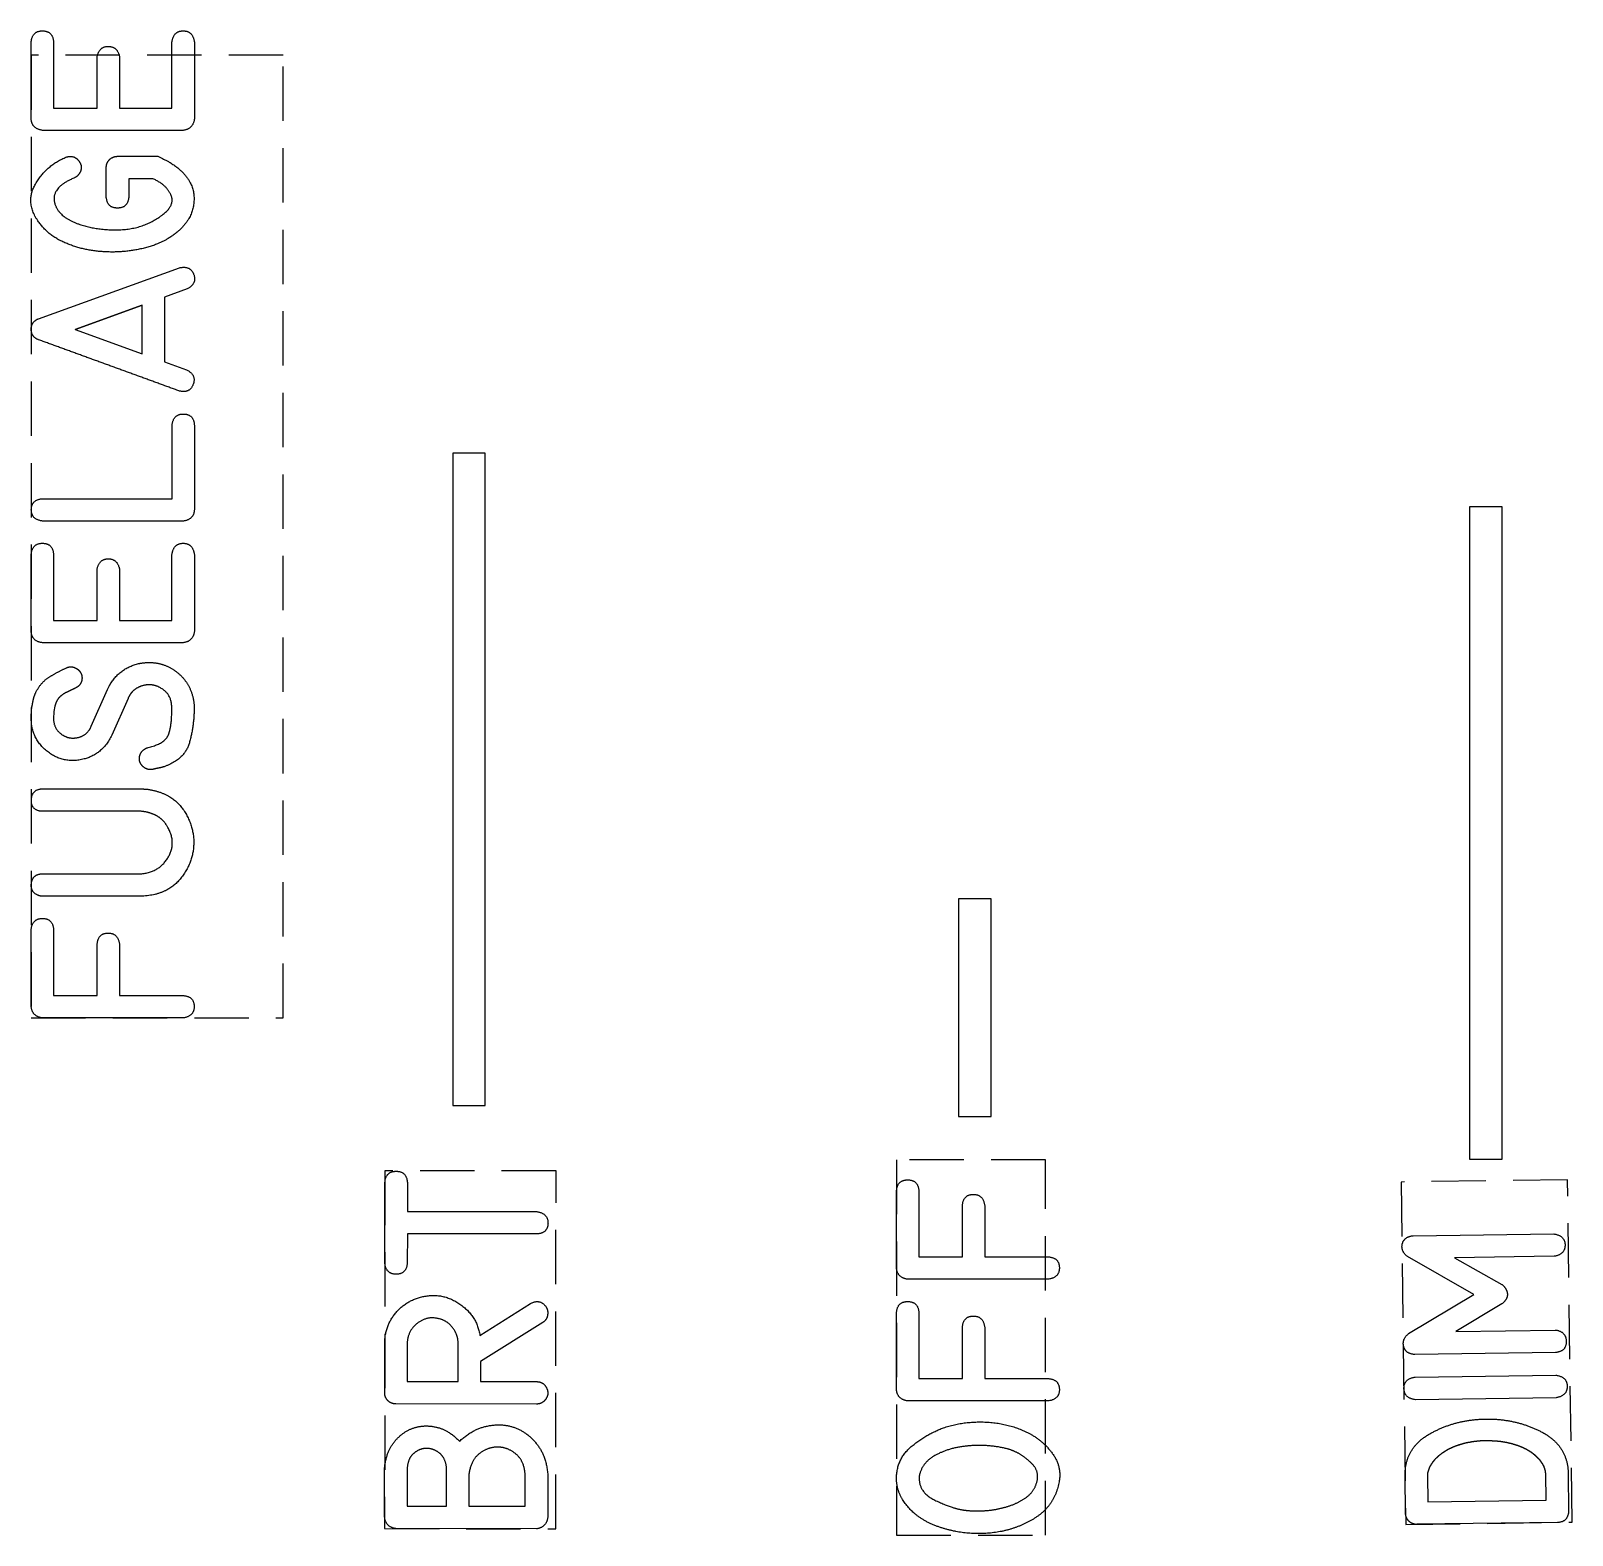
# Model space of a CAD drawing. Header units: millimetres. Extents: x -18.5 to 17.7, y -32.3 to 26.7.
# Drawn here: x -15.53 to -1.36, y 12.74 to 26.58 of the extents above; entities that cross this region are included whole.
import ezdxf

# ---------------------------------------------------------------- set-up
doc = ezdxf.new("R2010")
doc.units = ezdxf.units.MM
doc.linetypes.add('DASHED', pattern=[0.75, 0.5, -0.25])
doc.layers.get('0').update_dxf_attribs({"linetype": 'CONTINUOUS'})

msp = doc.modelspace()

# ---------------------------------------------------------------- linework, layer by layer
for p, q in [((-15.524, 25.766), (-15.524, 26.474)), ((-15.319, 26.474), (-15.319, 25.867)), ((-14.23, 25.867), (-14.23, 26.474)), ((-14.024, 26.474), (-14.024, 25.766)), ((-14.919, 25.867), (-14.919, 26.33)), ((-14.711, 26.33), (-14.711, 25.867)), ((-15.319, 25.867), (-14.919, 25.867)), ((-14.711, 25.867), (-14.23, 25.867)), ((-14.128, 25.662), (-15.421, 25.662)), ((-15.244, 25.397), (-15.232, 25.402)), ((-15.232, 25.402), (-15.222, 25.407)), ((-15.222, 25.407), (-15.211, 25.413)), ((-14.731, 25.423), (-14.36, 25.423)), ((-14.36, 25.423), (-14.341, 25.414)), ((-14.341, 25.414), (-14.329, 25.409)), ((-14.329, 25.409), (-14.318, 25.404)), ((-14.318, 25.404), (-14.307, 25.398)), ((-14.307, 25.398), (-14.296, 25.392)), ((-14.296, 25.392), (-14.285, 25.387)), ((-14.285, 25.387), (-14.274, 25.381)), ((-14.274, 25.381), (-14.263, 25.375)), ((-14.834, 25.05), (-14.834, 25.32)), ((-14.405, 25.217), (-14.628, 25.217)), ((-14.628, 25.217), (-14.628, 25.043)), ((-14.389, 25.209), (-14.405, 25.217)), ((-14.834, 25.043), (-14.834, 25.05)), ((-14.832, 25.036), (-14.834, 25.043)), ((-14.628, 25.043), (-14.629, 25.036)), ((-15.456, 23.929), (-14.162, 24.398)), ((-14.09, 24.204), (-14.3, 24.129)), ((-14.3, 24.129), (-14.3, 23.532)), ((-14.505, 24.054), (-15.12, 23.831)), ((-15.12, 23.831), (-14.505, 24.054)), ((-14.505, 23.607), (-14.505, 24.054)), ((-15.12, 23.831), (-14.505, 23.607)), ((-14.3, 23.532), (-14.095, 23.459)), ((-14.228, 22.274), (-14.229, 22.95)), ((-14.024, 22.949), (-14.024, 22.172)), ((-15.42, 22.274), (-14.228, 22.274)), ((-14.125, 22.068), (-15.42, 22.068)), ((-15.524, 21.053), (-15.524, 21.761)), ((-15.319, 21.761), (-15.319, 21.154)), ((-14.23, 21.154), (-14.23, 21.761)), ((-14.024, 21.761), (-14.024, 21.053)), ((-14.919, 21.154), (-14.919, 21.617)), ((-14.711, 21.617), (-14.711, 21.154)), ((-15.319, 21.154), (-14.919, 21.154)), ((-14.711, 21.154), (-14.23, 21.154)), ((-14.128, 20.949), (-15.421, 20.949)), ((-14.811, 20.544), (-14.804, 20.556)), ((-14.972, 20.181), (-14.822, 20.52)), ((-14.822, 20.52), (-14.817, 20.531)), ((-14.817, 20.531), (-14.811, 20.544)), ((-14.634, 20.437), (-14.783, 20.098)), ((-15.524, 20.258), (-15.521, 20.338)), ((-15.316, 20.318), (-15.319, 20.25)), ((-15.308, 20.365), (-15.316, 20.318)), ((-14.979, 20.165), (-14.975, 20.173)), ((-14.975, 20.173), (-14.972, 20.181)), ((-14.783, 20.098), (-14.789, 20.087)), ((-14.456, 19.984), (-14.45, 19.986)), ((-15.421, 19.605), (-14.518, 19.605)), ((-14.518, 19.605), (-14.504, 19.605)), ((-14.518, 19.399), (-15.421, 19.399)), ((-15.421, 18.824), (-14.518, 18.824)), ((-14.518, 18.618), (-15.421, 18.618)), ((-14.504, 18.618), (-14.518, 18.618)), ((-15.524, 17.602), (-15.524, 18.311)), ((-15.318, 18.309), (-15.318, 17.704)), ((-14.917, 17.704), (-14.917, 18.176)), ((-14.712, 18.176), (-14.712, 17.704)), ((-15.318, 17.704), (-14.917, 17.704)), ((-14.712, 17.704), (-14.128, 17.704)), ((-14.128, 17.498), (-15.42, 17.498)), ((-12.273, 15.244), (-12.272, 15.987)), ((-12.066, 15.986), (-12.066, 15.718)), ((-7.569, 15.199), (-7.569, 15.908)), ((-7.364, 15.906), (-7.364, 15.301)), ((-6.963, 15.301), (-6.963, 15.773)), ((-6.758, 15.773), (-6.758, 15.301)), ((-12.066, 15.718), (-10.876, 15.717)), ((-12.066, 15.512), (-12.067, 15.243)), ((-10.876, 15.511), (-12.066, 15.512)), ((-2.819, 15.495), (-1.527, 15.512)), ((-1.524, 15.306), (-2.438, 15.293)), ((-7.364, 15.301), (-6.963, 15.301)), ((-6.758, 15.301), (-6.174, 15.301)), ((-2.261, 14.955), (-2.871, 15.303)), ((-2.438, 15.293), (-2.005, 15.048)), ((-6.174, 15.095), (-7.465, 15.095)), ((-2.861, 14.595), (-2.261, 14.955)), ((-11.399, 14.577), (-10.933, 14.871)), ((-7.569, 14.08), (-7.569, 14.788)), ((-7.364, 14.787), (-7.364, 14.181)), ((-2.003, 14.87), (-2.427, 14.615)), ((-10.822, 14.697), (-11.393, 14.337)), ((-6.963, 14.181), (-6.963, 14.654)), ((-6.758, 14.654), (-6.758, 14.181)), ((-2.427, 14.615), (-1.515, 14.628)), ((-12.274, 14.05), (-12.274, 14.505)), ((-12.067, 14.515), (-12.067, 14.154)), ((-11.599, 14.154), (-11.599, 14.504)), ((-11.401, 14.591), (-11.399, 14.577)), ((-11.393, 14.337), (-11.393, 14.154)), ((-1.512, 14.421), (-2.805, 14.403)), ((-7.364, 14.181), (-6.963, 14.181)), ((-6.758, 14.181), (-6.174, 14.181)), ((-2.802, 14.195), (-1.508, 14.213)), ((-12.067, 14.154), (-11.599, 14.154)), ((-11.393, 14.154), (-10.878, 14.153)), ((-10.878, 13.947), (-12.172, 13.948)), ((-6.174, 13.976), (-7.465, 13.976)), ((-1.505, 14.005), (-2.799, 13.987)), ((-12.275, 12.905), (-12.275, 13.359)), ((-12.067, 13.359), (-12.067, 13.008)), ((-11.706, 13.007), (-11.706, 13.361)), ((-11.5, 13.302), (-11.5, 13.007)), ((-10.983, 13.007), (-10.983, 13.293)), ((-10.775, 13.293), (-10.776, 12.903)), ((-10.775, 13.295), (-10.775, 13.293)), ((-2.889, 12.941), (-2.894, 13.286)), ((-2.687, 13.289), (-2.684, 13.047)), ((-1.598, 13.062), (-1.601, 13.304)), ((-1.394, 13.306), (-1.39, 12.962)), ((-2.684, 13.047), (-1.598, 13.062)), ((-12.067, 13.008), (-11.706, 13.007)), ((-11.5, 13.007), (-10.983, 13.007)), ((-2.889, 12.942), (-2.889, 12.941)), ((-1.39, 12.962), (-1.39, 12.963)), ((-1.39, 12.963), (-1.39, 12.962)), ((-10.878, 12.799), (-12.171, 12.801)), ((-1.492, 12.858), (-2.785, 12.841)), ((-1.492, 12.858), (-1.492, 12.858))]:
    msp.add_line(p, q)
at = {"linetype": 'DASHED'}
for p, q in [((-13.208, 26.352), (-15.524, 26.352)), ((-15.524, 26.352), (-15.524, 17.498)), ((-13.208, 17.498), (-13.208, 26.352)), ((-15.524, 17.498), (-13.208, 17.498)), ((-6.2, 16.193), (-7.569, 16.193)), ((-7.569, 16.193), (-7.569, 12.741)), ((-6.2, 12.741), (-6.2, 16.193)), ((-12.272, 16.093), (-12.275, 12.801)), ((-10.699, 16.092), (-12.272, 16.093)), ((-10.702, 12.799), (-10.699, 16.092)), ((-1.4, 16.01), (-2.931, 15.989)), ((-2.931, 15.989), (-2.888, 12.839)), ((-1.358, 12.86), (-1.4, 16.01)), ((-12.275, 12.801), (-10.702, 12.799)), ((-2.888, 12.839), (-1.358, 12.86)), ((-7.569, 12.741), (-6.2, 12.741))]:
    msp.add_line(p, q, dxfattribs=at)
for points in [[(-11.649, 16.693), (-11.35, 16.693), (-11.35, 22.693), (-11.649, 22.693)], [(-2.3, 16.199), (-2, 16.199), (-2, 22.199), (-2.3, 22.199)], [(-7, 16.593), (-6.7, 16.593), (-6.7, 18.593), (-7, 18.593)]]:
    msp.add_lwpolyline(points, close=True)
for points in [[(-15.524, 26.474), (-15.515, 26.577), (-15.421, 26.577)], [(-15.421, 26.577), (-15.326, 26.577), (-15.319, 26.474)], [(-14.23, 26.474), (-14.215, 26.577), (-14.127, 26.577)], [(-14.127, 26.577), (-14.039, 26.577), (-14.024, 26.474)], [(-14.919, 26.33), (-14.903, 26.434), (-14.815, 26.434)], [(-14.815, 26.434), (-14.726, 26.433), (-14.711, 26.33)], [(-15.421, 25.662), (-15.518, 25.676), (-15.524, 25.766)], [(-14.024, 25.766), (-14.036, 25.674), (-14.128, 25.662)], [(-15.49, 25.158), (-15.402, 25.318), (-15.244, 25.397)], [(-15.211, 25.413), (-15.141, 25.438), (-15.097, 25.394)], [(-15.097, 25.394), (-15.056, 25.351), (-15.066, 25.301)], [(-14.834, 25.32), (-14.834, 25.362), (-14.804, 25.393)], [(-14.804, 25.393), (-14.773, 25.423), (-14.731, 25.423)], [(-14.263, 25.375), (-14.021, 25.233), (-14.027, 25.022)], [(-15.125, 25.225), (-15.338, 25.139), (-15.311, 25.004)], [(-15.066, 25.301), (-15.077, 25.252), (-15.125, 25.225)], [(-15.463, 24.83), (-15.577, 24.998), (-15.49, 25.158)], [(-14.239, 25.067), (-14.279, 25.157), (-14.389, 25.209)], [(-15.311, 25.004), (-15.283, 24.869), (-15.089, 24.801)], [(-14.731, 24.947), (-14.821, 24.947), (-14.832, 25.036)], [(-14.629, 25.036), (-14.64, 24.947), (-14.731, 24.947)], [(-14.311, 24.89), (-14.199, 24.977), (-14.239, 25.067)], [(-14.027, 25.022), (-14.032, 24.811), (-14.265, 24.667)], [(-15.214, 24.628), (-15.371, 24.695), (-15.463, 24.83)], [(-15.089, 24.801), (-14.902, 24.736), (-14.686, 24.749)], [(-14.686, 24.749), (-14.471, 24.763), (-14.311, 24.89)], [(-14.265, 24.667), (-14.376, 24.599), (-14.542, 24.566)], [(-14.883, 24.547), (-15.056, 24.56), (-15.214, 24.628)], [(-14.542, 24.566), (-14.709, 24.533), (-14.883, 24.547)], [(-14.162, 24.398), (-14.059, 24.42), (-14.029, 24.335)], [(-14.029, 24.335), (-13.999, 24.25), (-14.09, 24.204)], [(-15.524, 23.832), (-15.524, 23.904), (-15.456, 23.929)], [(-15.456, 23.736), (-15.523, 23.76), (-15.524, 23.832)], [(-14.811, 23.501), (-15.133, 23.618), (-15.456, 23.736)], [(-14.166, 23.266), (-14.488, 23.383), (-14.811, 23.501)], [(-14.095, 23.459), (-14.003, 23.412), (-14.035, 23.326)], [(-14.035, 23.326), (-14.067, 23.239), (-14.166, 23.266)], [(-14.229, 22.95), (-14.217, 23.054), (-14.123, 23.053)], [(-14.123, 23.053), (-14.03, 23.052), (-14.024, 22.949)], [(-15.523, 22.175), (-15.521, 22.266), (-15.42, 22.274)], [(-15.42, 22.068), (-15.525, 22.083), (-15.523, 22.175)], [(-14.024, 22.172), (-14.029, 22.082), (-14.125, 22.068)], [(-15.524, 21.761), (-15.515, 21.864), (-15.421, 21.864)], [(-15.421, 21.864), (-15.326, 21.864), (-15.319, 21.761)], [(-14.23, 21.761), (-14.215, 21.864), (-14.127, 21.864)], [(-14.127, 21.864), (-14.039, 21.864), (-14.024, 21.761)], [(-14.919, 21.617), (-14.903, 21.721), (-14.815, 21.721)], [(-14.815, 21.721), (-14.726, 21.72), (-14.711, 21.617)], [(-15.421, 20.949), (-15.518, 20.962), (-15.524, 21.053)], [(-14.024, 21.053), (-14.036, 20.961), (-14.128, 20.949)], [(-15.365, 20.629), (-15.289, 20.678), (-15.201, 20.718)], [(-15.201, 20.718), (-15.193, 20.722), (-15.182, 20.725)], [(-15.182, 20.725), (-15.147, 20.733), (-15.117, 20.717)], [(-15.117, 20.717), (-15.099, 20.708), (-15.089, 20.699)], [(-15.089, 20.699), (-15.08, 20.689), (-15.076, 20.684)], [(-14.79, 20.58), (-14.695, 20.725), (-14.526, 20.759)], [(-14.526, 20.759), (-14.461, 20.772), (-14.391, 20.765)], [(-14.391, 20.765), (-14.291, 20.753), (-14.207, 20.695)], [(-14.207, 20.695), (-14.122, 20.637), (-14.076, 20.549)], [(-15.483, 20.488), (-15.44, 20.58), (-15.365, 20.629)], [(-15.06, 20.6), (-15.07, 20.555), (-15.119, 20.531)], [(-15.076, 20.684), (-15.049, 20.646), (-15.06, 20.6)], [(-14.804, 20.556), (-14.8, 20.561), (-14.797, 20.568)], [(-14.797, 20.568), (-14.794, 20.574), (-14.79, 20.58)], [(-14.492, 20.556), (-14.556, 20.54), (-14.6, 20.493)], [(-14.367, 20.549), (-14.427, 20.572), (-14.492, 20.556)], [(-14.232, 20.352), (-14.232, 20.495), (-14.367, 20.549)], [(-14.076, 20.549), (-14.026, 20.454), (-14.026, 20.353)], [(-15.521, 20.338), (-15.514, 20.378), (-15.507, 20.414)], [(-15.507, 20.414), (-15.5, 20.451), (-15.483, 20.488)], [(-15.279, 20.43), (-15.291, 20.413), (-15.296, 20.398)], [(-15.205, 20.49), (-15.25, 20.468), (-15.279, 20.43)], [(-15.119, 20.531), (-15.161, 20.512), (-15.205, 20.49)], [(-14.6, 20.493), (-14.618, 20.471), (-14.634, 20.437)], [(-15.296, 20.398), (-15.302, 20.383), (-15.308, 20.365)], [(-14.26, 20.109), (-14.229, 20.196), (-14.232, 20.352)], [(-14.026, 20.353), (-14.026, 20.184), (-14.07, 20.029)], [(-15.375, 19.949), (-15.524, 20.066), (-15.524, 20.258)], [(-15.319, 20.25), (-15.317, 20.152), (-15.234, 20.1)], [(-15.114, 20.074), (-15.033, 20.084), (-14.988, 20.15)], [(-14.988, 20.15), (-14.986, 20.153), (-14.984, 20.156)], [(-14.984, 20.156), (-14.981, 20.16), (-14.979, 20.165)], [(-15.234, 20.1), (-15.18, 20.065), (-15.114, 20.074)], [(-14.789, 20.087), (-14.876, 19.921), (-15.038, 19.88)], [(-14.528, 19.903), (-14.516, 19.961), (-14.456, 19.984)], [(-14.45, 19.986), (-14.291, 20.021), (-14.26, 20.109)], [(-14.07, 20.029), (-14.114, 19.875), (-14.303, 19.809)], [(-15.038, 19.88), (-15.226, 19.831), (-15.375, 19.949)], [(-14.497, 19.811), (-14.537, 19.848), (-14.528, 19.903)], [(-14.404, 19.785), (-14.457, 19.774), (-14.497, 19.811)], [(-14.353, 19.796), (-14.379, 19.791), (-14.404, 19.785)], [(-14.303, 19.809), (-14.327, 19.8), (-14.353, 19.796)], [(-15.522, 19.511), (-15.513, 19.605), (-15.421, 19.605)], [(-14.504, 19.605), (-14.467, 19.602), (-14.46, 19.602)], [(-14.46, 19.602), (-14.236, 19.571), (-14.129, 19.418)], [(-15.441, 19.4), (-15.531, 19.417), (-15.522, 19.511)], [(-14.129, 19.418), (-14.023, 19.265), (-14.03, 19.091)], [(-15.421, 19.399), (-15.434, 19.399), (-15.441, 19.4)], [(-14.378, 19.361), (-14.442, 19.393), (-14.518, 19.399)], [(-14.274, 19.261), (-14.314, 19.329), (-14.378, 19.361)], [(-14.267, 18.972), (-14.183, 19.11), (-14.274, 19.261)], [(-14.03, 19.091), (-14.037, 18.918), (-14.156, 18.774)], [(-14.518, 18.824), (-14.35, 18.835), (-14.267, 18.972)], [(-15.461, 18.626), (-15.537, 18.661), (-15.521, 18.743)], [(-15.521, 18.743), (-15.505, 18.824), (-15.421, 18.824)], [(-14.156, 18.774), (-14.275, 18.63), (-14.504, 18.618)], [(-15.421, 18.618), (-15.443, 18.618), (-15.461, 18.626)], [(-15.524, 18.311), (-15.515, 18.413), (-15.42, 18.413)], [(-15.42, 18.413), (-15.324, 18.413), (-15.318, 18.309)], [(-14.917, 18.176), (-14.91, 18.277), (-14.819, 18.279)], [(-14.819, 18.279), (-14.727, 18.28), (-14.712, 18.176)], [(-15.42, 17.498), (-15.516, 17.512), (-15.524, 17.602)], [(-14.128, 17.704), (-14.027, 17.697), (-14.026, 17.605)], [(-14.026, 17.605), (-14.024, 17.513), (-14.128, 17.498)], [(-12.272, 15.987), (-12.264, 16.088), (-12.169, 16.088)], [(-12.169, 16.088), (-12.073, 16.088), (-12.066, 15.986)], [(-7.569, 15.908), (-7.561, 16.009), (-7.466, 16.009)], [(-7.466, 16.009), (-7.37, 16.009), (-7.364, 15.906)], [(-6.963, 15.773), (-6.956, 15.874), (-6.864, 15.875)], [(-6.864, 15.875), (-6.773, 15.877), (-6.758, 15.773)], [(-10.876, 15.717), (-10.772, 15.701), (-10.773, 15.609)], [(-10.773, 15.609), (-10.775, 15.518), (-10.876, 15.511)], [(-2.919, 15.42), (-2.903, 15.487), (-2.819, 15.495)], [(-1.527, 15.512), (-1.424, 15.497), (-1.423, 15.41)], [(-2.871, 15.303), (-2.935, 15.352), (-2.919, 15.42)], [(-1.423, 15.41), (-1.422, 15.322), (-1.524, 15.306)], [(-12.169, 15.141), (-12.264, 15.142), (-12.273, 15.244)], [(-12.067, 15.243), (-12.075, 15.141), (-12.169, 15.141)], [(-7.465, 15.095), (-7.562, 15.108), (-7.569, 15.199)], [(-6.174, 15.301), (-6.073, 15.293), (-6.072, 15.202)], [(-6.072, 15.202), (-6.07, 15.11), (-6.174, 15.095)], [(-2.005, 15.048), (-1.956, 15.008), (-1.953, 14.959)], [(-12.169, 14.79), (-12.065, 14.91), (-11.904, 14.939)], [(-11.904, 14.939), (-11.732, 14.97), (-11.583, 14.866)], [(-10.933, 14.871), (-10.85, 14.918), (-10.794, 14.845)], [(-7.569, 14.788), (-7.561, 14.89), (-7.466, 14.89)], [(-7.466, 14.89), (-7.37, 14.89), (-7.364, 14.787)], [(-1.953, 14.959), (-1.951, 14.91), (-2.003, 14.87)], [(-12.274, 14.505), (-12.273, 14.669), (-12.169, 14.79)], [(-11.762, 14.728), (-11.875, 14.762), (-11.966, 14.696)], [(-11.583, 14.866), (-11.433, 14.763), (-11.401, 14.591)], [(-10.777, 14.764), (-10.785, 14.718), (-10.822, 14.697)], [(-10.794, 14.845), (-10.769, 14.81), (-10.777, 14.764)], [(-6.963, 14.654), (-6.956, 14.755), (-6.864, 14.756)], [(-6.864, 14.756), (-6.773, 14.758), (-6.758, 14.654)], [(-11.966, 14.696), (-12.058, 14.631), (-12.067, 14.515)], [(-11.644, 14.642), (-11.689, 14.706), (-11.762, 14.728)], [(-11.599, 14.504), (-11.599, 14.579), (-11.644, 14.642)], [(-1.515, 14.628), (-1.413, 14.617), (-1.412, 14.523)], [(-2.906, 14.476), (-2.924, 14.544), (-2.861, 14.595)], [(-2.805, 14.403), (-2.889, 14.408), (-2.906, 14.476)], [(-1.412, 14.523), (-1.411, 14.429), (-1.512, 14.421)], [(-6.174, 14.181), (-6.073, 14.174), (-6.072, 14.082)], [(-2.904, 14.09), (-2.906, 14.178), (-2.802, 14.195)], [(-1.508, 14.213), (-1.404, 14.198), (-1.403, 14.11)], [(-12.244, 13.977), (-12.274, 14.007), (-12.274, 14.05)], [(-10.878, 14.153), (-10.814, 14.153), (-10.786, 14.095)], [(-10.786, 14.095), (-10.758, 14.037), (-10.797, 13.987)], [(-7.465, 13.976), (-7.562, 13.989), (-7.569, 14.08)], [(-6.072, 14.082), (-6.07, 13.99), (-6.174, 13.976)], [(-2.799, 13.987), (-2.902, 14.001), (-2.904, 14.09)], [(-1.403, 14.11), (-1.403, 14.022), (-1.505, 14.005)], [(-12.172, 13.948), (-12.214, 13.948), (-12.244, 13.977)], [(-10.797, 13.987), (-10.827, 13.947), (-10.878, 13.947)], [(-12.015, 13.724), (-11.913, 13.761), (-11.798, 13.734)], [(-11.586, 13.605), (-11.468, 13.717), (-11.33, 13.745)], [(-11.33, 13.745), (-11.192, 13.773), (-11.073, 13.728)], [(-7.138, 13.728), (-6.935, 13.796), (-6.717, 13.779)], [(-6.717, 13.779), (-6.499, 13.763), (-6.319, 13.66)], [(-2.665, 13.674), (-2.432, 13.806), (-2.151, 13.809)], [(-2.151, 13.809), (-1.87, 13.813), (-1.634, 13.688)], [(-12.19, 13.593), (-12.118, 13.688), (-12.015, 13.724)], [(-11.798, 13.734), (-11.683, 13.707), (-11.586, 13.605)], [(-11.073, 13.728), (-10.953, 13.682), (-10.87, 13.571)], [(-7.434, 13.555), (-7.298, 13.669), (-7.138, 13.728)], [(-6.319, 13.66), (-6.207, 13.594), (-6.129, 13.482)], [(-2.894, 13.286), (-2.897, 13.543), (-2.665, 13.674)], [(-2.234, 13.604), (-2.243, 13.604), (-2.247, 13.603)], [(-2.218, 13.606), (-2.224, 13.606), (-2.234, 13.604)], [(-2.205, 13.607), (-2.214, 13.606), (-2.218, 13.606)], [(-2.191, 13.608), (-2.195, 13.608), (-2.205, 13.607)], [(-2.183, 13.608), (-2.187, 13.608), (-2.191, 13.608)], [(-2.177, 13.608), (-2.18, 13.608), (-2.183, 13.608)], [(-2.169, 13.609), (-2.172, 13.608), (-2.177, 13.608)], [(-2.162, 13.609), (-2.166, 13.609), (-2.169, 13.609)], [(-2.155, 13.609), (-2.158, 13.609), (-2.162, 13.609)], [(-2.148, 13.61), (-2.152, 13.609), (-2.155, 13.609)], [(-2.141, 13.61), (-2.145, 13.61), (-2.148, 13.61)], [(-2.134, 13.61), (-2.137, 13.61), (-2.141, 13.61)], [(-2.127, 13.609), (-2.13, 13.61), (-2.134, 13.61)], [(-2.12, 13.609), (-2.123, 13.609), (-2.127, 13.609)], [(-2.113, 13.608), (-2.116, 13.609), (-2.12, 13.609)], [(-2.106, 13.608), (-2.109, 13.608), (-2.113, 13.608)], [(-2.092, 13.607), (-2.097, 13.608), (-2.106, 13.608)], [(-2.077, 13.607), (-2.082, 13.607), (-2.092, 13.607)], [(-2.063, 13.606), (-2.068, 13.607), (-2.077, 13.607)], [(-2.049, 13.605), (-2.058, 13.606), (-2.063, 13.606)], [(-2.042, 13.604), (-2.045, 13.604), (-2.049, 13.605)], [(-2.035, 13.604), (-2.038, 13.604), (-2.042, 13.604)], [(-2.021, 13.602), (-2.027, 13.602), (-2.035, 13.604)], [(-1.634, 13.688), (-1.398, 13.563), (-1.394, 13.306)], [(-12.275, 13.359), (-12.263, 13.498), (-12.19, 13.593)], [(-12.008, 13.493), (-12.061, 13.448), (-12.067, 13.359)], [(-11.891, 13.539), (-11.955, 13.538), (-12.008, 13.493)], [(-11.771, 13.496), (-11.827, 13.54), (-11.891, 13.539)], [(-11.706, 13.361), (-11.715, 13.452), (-11.771, 13.496)], [(-11.403, 13.492), (-11.483, 13.43), (-11.5, 13.302)], [(-11.23, 13.551), (-11.322, 13.553), (-11.403, 13.492)], [(-11.063, 13.483), (-11.138, 13.548), (-11.23, 13.551)], [(-10.983, 13.293), (-10.988, 13.417), (-11.063, 13.483)], [(-10.87, 13.571), (-10.786, 13.46), (-10.775, 13.295)], [(-7.569, 13.261), (-7.569, 13.441), (-7.434, 13.555)], [(-7.218, 13.473), (-7.327, 13.412), (-7.357, 13.3)], [(-6.972, 13.554), (-7.108, 13.534), (-7.218, 13.473)], [(-6.698, 13.561), (-6.835, 13.575), (-6.972, 13.554)], [(-6.477, 13.508), (-6.561, 13.547), (-6.698, 13.561)], [(-6.322, 13.396), (-6.395, 13.47), (-6.477, 13.508)], [(-6.129, 13.482), (-6.05, 13.369), (-6.074, 13.233)], [(-2.585, 13.47), (-2.595, 13.461), (-2.599, 13.457)], [(-2.569, 13.482), (-2.57, 13.481), (-2.585, 13.47)], [(-2.552, 13.495), (-2.559, 13.491), (-2.569, 13.482)], [(-2.548, 13.497), (-2.55, 13.496), (-2.552, 13.495)], [(-2.544, 13.5), (-2.546, 13.499), (-2.548, 13.497)], [(-2.535, 13.506), (-2.538, 13.505), (-2.544, 13.5)], [(-2.53, 13.509), (-2.533, 13.508), (-2.535, 13.506)], [(-2.525, 13.512), (-2.528, 13.51), (-2.53, 13.509)], [(-2.516, 13.518), (-2.526, 13.511), (-2.525, 13.512)], [(-2.506, 13.524), (-2.513, 13.52), (-2.516, 13.518)], [(-2.501, 13.526), (-2.504, 13.525), (-2.506, 13.524)], [(-2.496, 13.529), (-2.499, 13.528), (-2.501, 13.526)], [(-2.485, 13.535), (-2.493, 13.532), (-2.496, 13.529)], [(-2.475, 13.539), (-2.483, 13.536), (-2.485, 13.535)], [(-2.464, 13.545), (-2.472, 13.541), (-2.475, 13.539)], [(-2.459, 13.547), (-2.461, 13.545), (-2.464, 13.545)], [(-2.453, 13.55), (-2.456, 13.548), (-2.459, 13.547)], [(-2.447, 13.552), (-2.451, 13.551), (-2.453, 13.55)], [(-2.442, 13.554), (-2.444, 13.553), (-2.447, 13.552)], [(-2.43, 13.559), (-2.437, 13.556), (-2.442, 13.554)], [(-2.418, 13.563), (-2.42, 13.563), (-2.43, 13.559)], [(-2.412, 13.565), (-2.415, 13.564), (-2.418, 13.563)], [(-2.406, 13.568), (-2.408, 13.566), (-2.412, 13.565)], [(-2.394, 13.572), (-2.399, 13.57), (-2.406, 13.568)], [(-2.381, 13.576), (-2.401, 13.569), (-2.394, 13.572)], [(-2.374, 13.577), (-2.378, 13.576), (-2.381, 13.576)], [(-2.368, 13.579), (-2.371, 13.579), (-2.374, 13.577)], [(-2.361, 13.581), (-2.365, 13.58), (-2.368, 13.579)], [(-2.355, 13.583), (-2.358, 13.582), (-2.361, 13.581)], [(-2.343, 13.586), (-2.351, 13.584), (-2.355, 13.583)], [(-2.33, 13.59), (-2.338, 13.586), (-2.343, 13.586)], [(-2.316, 13.592), (-2.321, 13.591), (-2.33, 13.59)], [(-2.302, 13.594), (-2.307, 13.593), (-2.316, 13.592)], [(-2.295, 13.595), (-2.298, 13.594), (-2.302, 13.594)], [(-2.289, 13.597), (-2.292, 13.596), (-2.295, 13.595)], [(-2.275, 13.6), (-2.284, 13.598), (-2.289, 13.597)], [(-2.267, 13.6), (-2.271, 13.6), (-2.275, 13.6)], [(-2.261, 13.601), (-2.264, 13.601), (-2.267, 13.6)], [(-2.247, 13.603), (-2.252, 13.603), (-2.261, 13.601)], [(-2.014, 13.601), (-2.018, 13.602), (-2.021, 13.602)], [(-2.008, 13.6), (-2.01, 13.6), (-2.014, 13.601)], [(-1.994, 13.598), (-1.999, 13.598), (-2.008, 13.6)], [(-1.987, 13.596), (-1.99, 13.597), (-1.994, 13.598)], [(-1.98, 13.596), (-1.983, 13.596), (-1.987, 13.596)], [(-1.973, 13.594), (-1.977, 13.595), (-1.98, 13.596)], [(-1.967, 13.593), (-1.97, 13.593), (-1.973, 13.594)], [(-1.953, 13.591), (-1.958, 13.592), (-1.967, 13.593)], [(-1.946, 13.589), (-1.95, 13.59), (-1.953, 13.591)], [(-1.941, 13.588), (-1.943, 13.588), (-1.946, 13.589)], [(-1.934, 13.586), (-1.937, 13.587), (-1.941, 13.588)], [(-1.928, 13.585), (-1.93, 13.585), (-1.934, 13.586)], [(-1.921, 13.583), (-1.924, 13.584), (-1.928, 13.585)], [(-1.914, 13.582), (-1.917, 13.582), (-1.921, 13.583)], [(-1.902, 13.578), (-1.905, 13.579), (-1.914, 13.582)], [(-1.889, 13.574), (-1.882, 13.571), (-1.902, 13.578)], [(-1.883, 13.572), (-1.886, 13.573), (-1.889, 13.574)], [(-1.877, 13.57), (-1.88, 13.571), (-1.883, 13.572)], [(-1.865, 13.566), (-1.872, 13.569), (-1.877, 13.57)], [(-1.858, 13.564), (-1.861, 13.565), (-1.865, 13.566)], [(-1.853, 13.562), (-1.855, 13.563), (-1.858, 13.564)], [(-1.846, 13.56), (-1.85, 13.561), (-1.853, 13.562)], [(-1.841, 13.558), (-1.843, 13.559), (-1.846, 13.56)], [(-1.829, 13.553), (-1.847, 13.56), (-1.841, 13.558)], [(-1.818, 13.548), (-1.822, 13.55), (-1.829, 13.553)], [(-1.812, 13.546), (-1.815, 13.547), (-1.818, 13.548)], [(-1.807, 13.544), (-1.809, 13.545), (-1.812, 13.546)], [(-1.801, 13.541), (-1.804, 13.542), (-1.807, 13.544)], [(-1.797, 13.538), (-1.799, 13.54), (-1.801, 13.541)], [(-1.791, 13.535), (-1.794, 13.536), (-1.797, 13.538)], [(-1.786, 13.532), (-1.788, 13.534), (-1.791, 13.535)], [(-1.776, 13.528), (-1.78, 13.53), (-1.786, 13.532)], [(-1.771, 13.525), (-1.774, 13.526), (-1.776, 13.528)], [(-1.766, 13.522), (-1.769, 13.524), (-1.771, 13.525)], [(-1.762, 13.519), (-1.764, 13.52), (-1.766, 13.522)], [(-1.757, 13.517), (-1.759, 13.518), (-1.762, 13.519)], [(-1.748, 13.511), (-1.754, 13.515), (-1.757, 13.517)], [(-1.743, 13.508), (-1.746, 13.51), (-1.748, 13.511)], [(-1.738, 13.505), (-1.74, 13.506), (-1.743, 13.508)], [(-1.734, 13.502), (-1.736, 13.503), (-1.738, 13.505)], [(-1.729, 13.5), (-1.732, 13.501), (-1.734, 13.502)], [(-1.725, 13.496), (-1.727, 13.497), (-1.729, 13.5)], [(-1.721, 13.493), (-1.724, 13.494), (-1.725, 13.496)], [(-1.713, 13.487), (-1.722, 13.494), (-1.721, 13.493)], [(-1.705, 13.481), (-1.71, 13.486), (-1.713, 13.487)], [(-1.698, 13.475), (-1.709, 13.484), (-1.705, 13.481)], [(-1.694, 13.471), (-1.695, 13.473), (-1.698, 13.475)], [(-1.69, 13.469), (-1.692, 13.47), (-1.694, 13.471)], [(-1.686, 13.465), (-1.688, 13.466), (-1.69, 13.469)], [(-1.684, 13.462), (-1.685, 13.463), (-1.686, 13.465)], [(-1.678, 13.456), (-1.679, 13.458), (-1.684, 13.462)], [(-6.282, 13.219), (-6.249, 13.321), (-6.322, 13.396)], [(-2.685, 13.322), (-2.687, 13.309), (-2.687, 13.309)], [(-2.682, 13.328), (-2.683, 13.325), (-2.685, 13.322)], [(-2.68, 13.334), (-2.681, 13.331), (-2.682, 13.328)], [(-2.676, 13.348), (-2.679, 13.339), (-2.68, 13.334)], [(-2.671, 13.362), (-2.672, 13.359), (-2.676, 13.348)], [(-2.664, 13.376), (-2.664, 13.376), (-2.671, 13.362)], [(-2.656, 13.389), (-2.665, 13.374), (-2.664, 13.376)], [(-2.647, 13.403), (-2.658, 13.386), (-2.656, 13.389)], [(-2.636, 13.417), (-2.642, 13.41), (-2.647, 13.403)], [(-2.625, 13.431), (-2.629, 13.426), (-2.636, 13.417)], [(-2.613, 13.444), (-2.62, 13.438), (-2.625, 13.431)], [(-2.599, 13.457), (-2.604, 13.453), (-2.613, 13.444)], [(-1.674, 13.452), (-1.675, 13.453), (-1.678, 13.456)], [(-1.671, 13.449), (-1.672, 13.45), (-1.674, 13.452)], [(-1.667, 13.445), (-1.669, 13.447), (-1.671, 13.449)], [(-1.664, 13.443), (-1.666, 13.444), (-1.667, 13.445)], [(-1.658, 13.437), (-1.664, 13.443), (-1.664, 13.443)], [(-1.652, 13.43), (-1.654, 13.431), (-1.658, 13.437)], [(-1.65, 13.426), (-1.651, 13.427), (-1.652, 13.43)], [(-1.648, 13.423), (-1.649, 13.424), (-1.65, 13.426)], [(-1.645, 13.419), (-1.646, 13.421), (-1.648, 13.423)], [(-1.643, 13.416), (-1.643, 13.418), (-1.645, 13.419)], [(-1.64, 13.412), (-1.641, 13.414), (-1.643, 13.416)], [(-1.638, 13.409), (-1.639, 13.411), (-1.64, 13.412)], [(-1.634, 13.403), (-1.638, 13.409), (-1.638, 13.409)], [(-1.631, 13.399), (-1.632, 13.401), (-1.634, 13.403)], [(-1.629, 13.396), (-1.63, 13.398), (-1.631, 13.399)], [(-1.625, 13.389), (-1.629, 13.396), (-1.629, 13.396)], [(-1.622, 13.383), (-1.626, 13.39), (-1.625, 13.389)], [(-1.62, 13.379), (-1.621, 13.381), (-1.622, 13.383)], [(-1.619, 13.377), (-1.619, 13.378), (-1.62, 13.379)], [(-1.616, 13.369), (-1.62, 13.382), (-1.619, 13.377)], [(-1.613, 13.363), (-1.614, 13.367), (-1.616, 13.369)], [(-1.611, 13.359), (-1.612, 13.361), (-1.613, 13.363)], [(-1.61, 13.356), (-1.61, 13.358), (-1.611, 13.359)], [(-1.609, 13.352), (-1.61, 13.354), (-1.61, 13.356)], [(-1.609, 13.349), (-1.609, 13.35), (-1.609, 13.352)], [(-1.607, 13.345), (-1.608, 13.347), (-1.609, 13.349)], [(-1.606, 13.342), (-1.606, 13.344), (-1.607, 13.345)], [(-1.604, 13.336), (-1.606, 13.339), (-1.606, 13.342)], [(-1.604, 13.333), (-1.604, 13.334), (-1.604, 13.336)], [(-1.603, 13.33), (-1.603, 13.331), (-1.604, 13.333)], [(-1.603, 13.326), (-1.603, 13.328), (-1.603, 13.33)], [(-1.603, 13.323), (-1.603, 13.325), (-1.603, 13.326)], [(-1.602, 13.319), (-1.603, 13.321), (-1.603, 13.323)], [(-7.52, 13.08), (-7.569, 13.166), (-7.569, 13.261)], [(-7.357, 13.3), (-7.361, 13.285), (-7.361, 13.266)], [(-7.361, 13.266), (-7.361, 13.132), (-7.217, 13.063)], [(-6.392, 13.077), (-6.309, 13.131), (-6.282, 13.219)], [(-6.074, 13.233), (-6.113, 13.011), (-6.305, 12.893)], [(-2.687, 13.309), (-2.687, 13.304), (-2.687, 13.296)], [(-2.687, 13.296), (-2.687, 13.293), (-2.687, 13.292)], [(-2.687, 13.292), (-2.687, 13.29), (-2.687, 13.289)], [(-1.602, 13.316), (-1.602, 13.317), (-1.602, 13.319)], [(-1.601, 13.313), (-1.602, 13.314), (-1.602, 13.316)], [(-1.601, 13.31), (-1.601, 13.312), (-1.601, 13.313)], [(-1.601, 13.306), (-1.601, 13.308), (-1.601, 13.31)], [(-1.601, 13.304), (-1.601, 13.305), (-1.601, 13.306)], [(-7.194, 12.822), (-7.418, 12.903), (-7.52, 13.08)], [(-7.217, 13.063), (-7.072, 12.993), (-6.969, 12.975)], [(-6.579, 12.996), (-6.475, 13.023), (-6.392, 13.077)], [(-12.171, 12.801), (-12.262, 12.813), (-12.275, 12.905)], [(-10.776, 12.903), (-10.788, 12.813), (-10.878, 12.799)], [(-6.969, 12.975), (-6.894, 12.961), (-6.788, 12.965)], [(-6.788, 12.965), (-6.682, 12.968), (-6.579, 12.996)], [(-2.86, 12.871), (-2.888, 12.9), (-2.889, 12.942)], [(-1.394, 12.935), (-1.411, 12.859), (-1.492, 12.858)], [(-1.39, 12.962), (-1.393, 12.937), (-1.394, 12.935)], [(-6.734, 12.758), (-6.97, 12.741), (-7.194, 12.822)], [(-6.305, 12.893), (-6.498, 12.775), (-6.734, 12.758)], [(-2.791, 12.84), (-2.831, 12.842), (-2.86, 12.871)], [(-2.785, 12.841), (-2.787, 12.84), (-2.791, 12.84)]]:
    msp.add_open_spline(points, degree=2)

doc.saveas('drawing.dxf')
